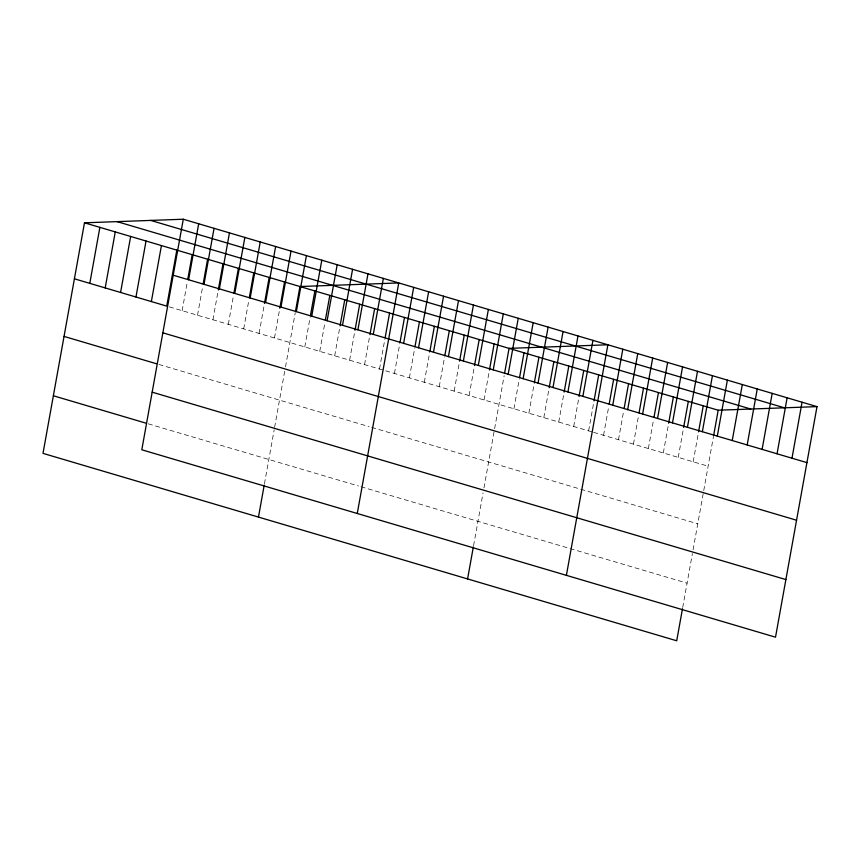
<?xml version="1.0" encoding="UTF-8"?>
<svg xmlns="http://www.w3.org/2000/svg" width="860" height="860" viewBox="0 0 860 860"><rect width="100%" height="100%" fill="white"/><g stroke="black" fill="none" stroke-linecap="round" stroke-linejoin="round"><path stroke-width="0.64" stroke-dasharray="4.3 3.22" d="M182.137 310.675L187.297 282.026M197.531 315.222L202.68 286.573M212.915 319.769L218.311 289.82M228.308 324.327L233.469 295.679M243.702 328.875L248.852 300.226M259.086 333.422L264.246 304.773M274.48 337.98L279.865 308.031M264.45 483.804L274.168 429.806M274.609 427.334L285.262 368.134M285.498 366.854L295.26 312.578M304.805 346.945L310.191 316.996M319.748 351.364L324.897 322.715M334.68 355.782L339.84 327.133M349.622 360.2L354.771 331.551M364.554 364.618L369.714 335.97M379.496 369.037L384.882 339.087M394.428 373.455L399.825 343.505M409.371 377.873L414.756 347.913M424.302 382.281L429.699 352.331M439.245 386.699L444.631 356.75M454.188 391.117L459.337 362.469M469.119 395.535L474.279 366.887M484.062 399.954L489.211 371.305M473.581 545.649L483.073 492.887M483.954 487.942L494.392 429.978M494.618 428.699L504.154 375.723M513.936 408.79L519.322 378.841M528.868 413.208L534.254 383.259M543.81 417.627L548.96 388.978M558.742 422.045L563.902 393.396M573.684 426.463L578.834 397.815M588.616 430.881L593.776 402.233M603.559 435.289L608.708 406.651M618.49 439.707L623.65 411.058M633.433 444.125L638.582 415.477M648.365 448.544L653.525 419.895M663.307 452.962L668.693 423.012M678.25 457.38L683.399 428.731M693.182 461.798L698.341 433.15M682.7 607.493L692.418 553.496M693.085 549.787L713.51 436.267M169.312 306.88L592.357 431.978M593.604 432.354L708.124 466.217M158.95 364.479L369.133 426.635M371.617 427.377L697.75 523.815M148.275 423.829L358.448 485.986M360.942 486.728L687.075 583.166"/><path stroke-width="1.29" d="M183.287 219.225L141.803 449.78L775.516 637.185L817 406.629L183.287 219.225L84.484 222.815L43 453.37L676.712 640.775L682.475 608.772M89.795 283.359L99.878 227.373M105.189 287.917L115.261 231.921M120.583 292.464L130.655 236.468M135.966 297.012L146.039 241.026M151.36 301.57L161.433 245.573M176.827 250.12L166.754 306.117L74.411 278.812M187.76 279.414L192.21 254.678M188.609 279.769L198.681 223.783M203.153 283.972L207.604 259.225M203.992 284.327L214.065 228.33M218.311 289.82L222.998 263.784M219.386 288.874L229.459 232.877M233.931 293.067L238.381 268.331M234.769 293.421L244.853 237.435M249.325 297.625L253.775 272.878M250.163 297.979L260.236 241.982M264.482 303.473L269.169 277.436M265.557 302.526L275.63 246.53M279.865 308.031L284.552 281.983M280.94 307.074L291.024 251.088M258.462 517.086L264.224 485.083M295.496 311.277L299.946 286.531L398.75 282.94L357.265 513.495M296.334 311.632L306.407 255.635M310.428 315.695L314.878 290.949M311.728 316.179L321.801 260.182M325.37 320.113L329.821 295.367M327.112 320.737L337.185 264.74M340.076 325.833L344.752 299.785M342.506 325.284L352.579 269.287M355.008 330.251L359.695 304.204M357.9 329.832L367.973 273.846M369.95 334.669L374.637 308.622M373.283 334.389L383.356 278.393M385.119 337.776L389.569 313.04M400.05 342.194L404.512 317.458M403.609 343.355L413.692 287.358M414.993 346.612L419.443 321.877M418.551 347.773L428.624 291.776M429.935 351.031L434.386 326.295M433.483 352.191L443.566 296.195M444.867 355.449L449.318 330.713M448.425 356.61L458.498 300.613M459.573 361.168L464.26 335.131M463.368 361.028L473.441 305.031M474.505 365.586L479.192 339.539M478.3 365.446L488.373 309.45M489.447 370.004L494.135 343.957M493.242 369.864L503.315 313.868M467.582 578.93L473.344 546.928M504.616 373.122L509.066 348.375L607.88 344.785L566.396 575.34M508.174 374.272L518.247 318.286M519.558 377.54L524.009 352.793M523.116 378.69L533.189 322.704M534.49 381.958L538.94 357.212M538.048 383.108L548.121 327.123M549.196 387.677L553.883 361.63M552.991 387.527L563.063 331.53M564.138 392.096L568.815 366.048M567.922 391.945L577.995 335.948M579.07 396.514L583.757 370.466M582.865 396.363L592.938 340.366M594.013 400.932L598.7 374.885M609.181 404.039L613.632 379.303M612.739 405.2L622.812 349.203M624.113 408.457L628.574 383.721M627.671 409.618L637.755 353.621M639.055 412.875L643.506 388.139M642.613 414.036L652.686 358.039M653.998 417.293L658.448 392.558M657.545 418.454L667.629 362.458M668.693 423.012L673.38 396.965M672.488 422.873L682.561 366.876M683.635 427.431L688.322 401.383M687.43 427.291L697.503 371.294M698.567 431.849L703.254 405.802M702.362 431.698L712.435 375.712M713.746 434.966L718.197 410.22L817 406.629M717.304 436.117L727.377 380.131M732.236 440.535L742.309 384.549M747.179 444.953L757.251 388.956M762.111 449.371L772.183 393.375M777.053 453.79L787.126 397.793M791.985 458.208L802.058 402.211M150.683 220.407L784.395 407.812M117.089 221.633L750.801 409.037M84.484 222.815L718.197 410.22M173.215 275.221L806.927 462.626M162.852 332.82L796.564 520.225M64.048 336.41L156.38 363.726M152.166 392.171L785.879 579.575M53.363 395.761L145.705 423.077"/></g></svg>
